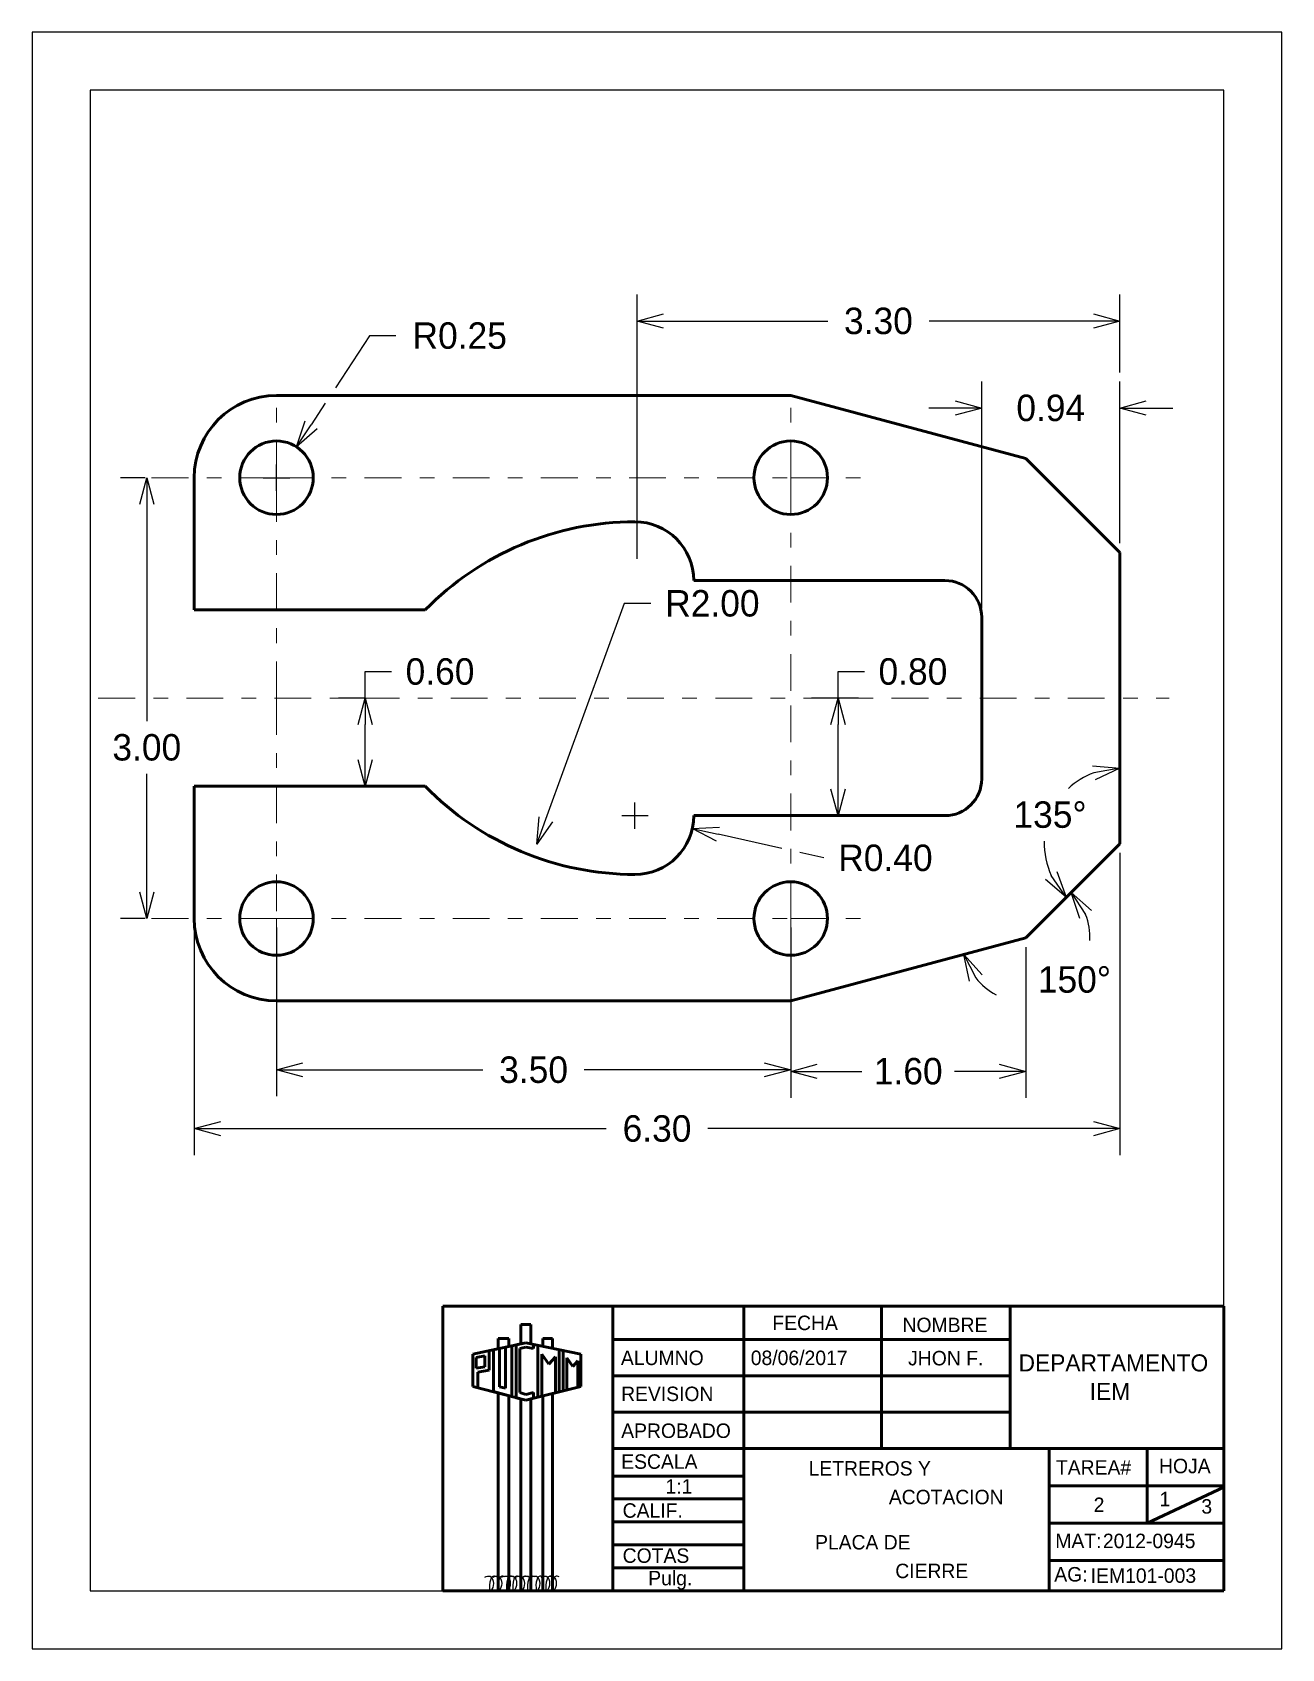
# Model space of a CAD drawing. Header units: inches. Extents: x 5.1 to 37.3, y 10.5 to 21.5.
# Drawn here: x 5.12 to 13.62, y 10.55 to 21.55 of the extents above; entities that cross this region are included whole.
import ezdxf

# ---------------------------------------------------------------- set-up
doc = ezdxf.new("R2010")
doc.units = ezdxf.units.IN
doc.header["$MEASUREMENT"] = 0
doc.linetypes.add('DASHDOT2', pattern=[0.5, 0.25, -0.125, 0, -0.125])
for name, color, linetype, lineweight in [('continua', 7, 'Continuous', 50), ('Eje', 3, 'DASHDOT2', 18), ('Perfil visible', 7, 'Continuous', 50)]:
    doc.layers.add(name, color=color, linetype=linetype, lineweight=lineweight)
doc.dimstyles.get("Standard").update_dxf_attribs({"dimtxt": 0.18, "dimasz": 0.18, "dimexe": 0.18, "dimexo": 0.0625, "dimgap": 0.09, "dimtad": 0, "dimtih": 1, "dimtoh": 1, "dimzin": 0, "dimdsep": 46, "dimtxsty": 'Standard', "dimblk": 'OPEN30', "dimcen": 0.09, "dimclrt": 256, "dimadec": 0, "dimazin": 0, "dimtfac": 1, "dimtofl": 0, "dimtmove": 0, "dimatfit": 3, "dimldrblk": 'OPEN30', "dimfxl": 1, "dimtolj": 1, "dimtzin": 0, "dimarcsym": 0})

# ---------------------------------------------------------------- blocks, each defined once
blk = doc.blocks.new('_Open30')
at = {"color": 0, "linetype": 'ByBlock', "lineweight": -2}
for p, q in [((-1, 0.268), (0, 0)), ((0, 0), (-1, -0.268)), ((0, 0), (-1, 0))]:
    blk.add_line(p, q, dxfattribs=at)
blk = doc.blocks.new('*D28')
at = {"layer": 'Defpoints', "color": 0, "transparency": 16777216}
for p in [(6.782, 15.517), (10.282, 15.517), (10.282, 14.487)]:
    blk.add_point(p, dxfattribs=at)
at = {"layer": 'Perfil visible', "color": 0, "lineweight": -2, "transparency": 16777216}
for p, q in [((6.782, 15.455), (6.782, 14.307)), ((10.282, 15.455), (10.282, 14.307)), ((6.962, 14.487), (8.187, 14.487)), ((10.102, 14.487), (8.877, 14.487))]:
    blk.add_line(p, q, dxfattribs=at)
at = {"layer": 'Perfil visible', "color": 0, "lineweight": -2, "transparency": 16777216, "xscale": 0.18, "yscale": 0.18, "zscale": 0.18, "rotation": 180}
blk.add_blockref('_Open30', (6.782, 14.487), dxfattribs=at)
at = {"layer": 'Perfil visible', "color": 0, "lineweight": -2, "transparency": 16777216, "xscale": 0.18, "yscale": 0.18, "zscale": 0.18}
blk.add_blockref('_Open30', (10.282, 14.487), dxfattribs=at)
at = {"layer": 'Perfil visible', "transparency": 16777216, "insert": (8.532, 14.487), "char_height": 0.18, "attachment_point": 5}
blk.add_mtext('\\A1;3.50', dxfattribs=at)
blk = doc.blocks.new('*D29')
at = {"layer": 'Defpoints', "color": 0, "transparency": 16777216}
for p in [(11.882, 15.386), (10.282, 14.957), (10.282, 14.477)]:
    blk.add_point(p, dxfattribs=at)
at = {"layer": 'Perfil visible', "color": 0, "lineweight": -2, "transparency": 16777216}
for p, q in [((11.882, 15.323), (11.882, 14.297)), ((10.282, 14.895), (10.282, 14.297)), ((10.462, 14.477), (10.767, 14.477)), ((11.702, 14.477), (11.397, 14.477))]:
    blk.add_line(p, q, dxfattribs=at)
at = {"layer": 'Perfil visible', "color": 0, "lineweight": -2, "transparency": 16777216, "xscale": 0.18, "yscale": 0.18, "zscale": 0.18, "rotation": 180}
blk.add_blockref('_Open30', (10.282, 14.477), dxfattribs=at)
at = {"layer": 'Perfil visible', "color": 0, "lineweight": -2, "transparency": 16777216, "xscale": 0.18, "yscale": 0.18, "zscale": 0.18}
blk.add_blockref('_Open30', (11.882, 14.477), dxfattribs=at)
at = {"layer": 'Perfil visible', "transparency": 16777216, "insert": (11.082, 14.477), "char_height": 0.18, "attachment_point": 5}
blk.add_mtext('\\A1;1.60', dxfattribs=at)
blk = doc.blocks.new('*D30')
at = {"layer": 'Defpoints', "color": 0, "transparency": 16777216}
for p in [(12.522, 16.026), (6.222, 15.517), (12.522, 14.087)]:
    blk.add_point(p, dxfattribs=at)
at = {"layer": 'Perfil visible', "color": 0, "lineweight": -2, "transparency": 16777216}
for p, q in [((12.522, 15.963), (12.522, 13.907)), ((6.222, 15.455), (6.222, 13.907)), ((6.402, 14.087), (9.027, 14.087)), ((12.342, 14.087), (9.717, 14.087))]:
    blk.add_line(p, q, dxfattribs=at)
at = {"layer": 'Perfil visible', "color": 0, "lineweight": -2, "transparency": 16777216, "xscale": 0.18, "yscale": 0.18, "zscale": 0.18, "rotation": 180}
blk.add_blockref('_Open30', (6.222, 14.087), dxfattribs=at)
at = {"layer": 'Perfil visible', "color": 0, "lineweight": -2, "transparency": 16777216, "xscale": 0.18, "yscale": 0.18, "zscale": 0.18}
blk.add_blockref('_Open30', (12.522, 14.087), dxfattribs=at)
at = {"layer": 'Perfil visible', "transparency": 16777216, "insert": (9.372, 14.087), "char_height": 0.18, "attachment_point": 5}
blk.add_mtext('\\A1;6.30', dxfattribs=at)
blk = doc.blocks.new('*D31')
at = {"layer": 'Defpoints', "color": 0, "transparency": 16777216}
for p in [(12.522, 17.017), (12.158, 16.389), (12.522, 16.026), (12.522, 16.026), (11.882, 15.386)]:
    blk.add_point(p, dxfattribs=at)
at = {"layer": 'Perfil visible', "color": 0, "lineweight": -2, "transparency": 16777216}
for start, end in [(110.1663, 132.8751), (178.1359, 204.8337)]:
    blk.add_arc((12.522, 16.026), 0.514, start, end, dxfattribs=at)
at = {"layer": 'Perfil visible', "color": 0, "lineweight": -2, "transparency": 16777216, "xscale": 0.18, "yscale": 0.18, "zscale": 0.18}
for p, rotation in [((12.522, 16.54), 10.08316540427258), ((12.158, 15.662), 304.9168345957274)]:
    blk.add_blockref('_Open30', p, dxfattribs=dict(at, rotation=rotation))
at = {"layer": 'Perfil visible', "transparency": 16777216, "insert": (12.047, 16.223), "char_height": 0.18, "attachment_point": 5}
blk.add_mtext('\\A1;135°', dxfattribs=at)
blk = doc.blocks.new('*D32')
at = {"layer": 'Defpoints', "color": 0, "transparency": 16777216}
for p in [(9.222, 16.217), (9.612, 16.13)]:
    blk.add_point(p, dxfattribs=at)
at = {"layer": 'Perfil visible', "color": 0, "lineweight": -2, "transparency": 16777216}
for p, q in [((9.222, 16.127), (9.222, 16.307)), ((9.132, 16.217), (9.312, 16.217)), ((10.221, 15.993), (9.788, 16.09)), ((10.507, 15.929), (10.343, 15.966))]:
    blk.add_line(p, q, dxfattribs=at)
at = {"layer": 'Perfil visible', "color": 0, "lineweight": -2, "transparency": 16777216, "xscale": 0.18, "yscale": 0.18, "zscale": 0.18, "rotation": 167.3693240888637}
blk.add_blockref('_Open30', (9.612, 16.13), dxfattribs=at)
at = {"layer": 'Perfil visible', "transparency": 16777216, "insert": (10.927, 15.929), "char_height": 0.18, "attachment_point": 5}
blk.add_mtext('\\A1;R0.40', dxfattribs=at)
blk = doc.blocks.new('*D35')
at = {"layer": 'Defpoints', "color": 0, "transparency": 16777216}
for p in [(9.237, 17.902), (8.553, 16.023)]:
    blk.add_point(p, dxfattribs=at)
at = {"layer": 'Perfil visible', "color": 0, "lineweight": -2, "transparency": 16777216}
for p, q in [((9.149, 17.661), (8.614, 16.192)), ((9.329, 17.661), (9.149, 17.661))]:
    blk.add_line(p, q, dxfattribs=at)
at = {"layer": 'Perfil visible', "color": 0, "lineweight": -2, "transparency": 16777216, "xscale": 0.18, "yscale": 0.18, "zscale": 0.18, "rotation": 250}
blk.add_blockref('_Open30', (8.553, 16.023), dxfattribs=at)
at = {"layer": 'Perfil visible', "transparency": 16777216, "insert": (9.749, 17.661), "char_height": 0.18, "attachment_point": 5}
blk.add_mtext('\\A1;R2.00', dxfattribs=at)
blk = doc.blocks.new('*D36')
at = {"layer": 'Defpoints', "color": 0, "transparency": 16777216}
for p in [(7.385, 17.017), (7.444, 17.017), (7.444, 16.417)]:
    blk.add_point(p, dxfattribs=at)
at = {"layer": 'Perfil visible', "color": 0, "lineweight": -2, "transparency": 16777216}
for p, q in [((7.385, 17.017), (7.385, 17.197)), ((7.385, 17.197), (7.565, 17.197)), ((7.382, 17.017), (7.205, 17.017)), ((7.385, 16.597), (7.385, 16.837)), ((7.382, 16.417), (7.205, 16.417))]:
    blk.add_line(p, q, dxfattribs=at)
at = {"layer": 'Perfil visible', "color": 0, "lineweight": -2, "transparency": 16777216, "xscale": 0.18, "yscale": 0.18, "zscale": 0.18}
for p, rotation in [((7.385, 17.017), 90), ((7.385, 16.417), 270)]:
    blk.add_blockref('_Open30', p, dxfattribs=dict(at, rotation=rotation))
at = {"layer": 'Perfil visible', "transparency": 16777216, "insert": (7.895, 17.197), "char_height": 0.18, "attachment_point": 5}
blk.add_mtext('\\A1;0.60', dxfattribs=at)
blk = doc.blocks.new('*D37')
at = {"layer": 'Defpoints', "color": 0, "transparency": 16777216}
for p in [(5.899, 18.517), (5.949, 18.517), (5.949, 15.517)]:
    blk.add_point(p, dxfattribs=at)
at = {"layer": 'Perfil visible', "color": 0, "lineweight": -2, "transparency": 16777216}
for p, q in [((5.887, 18.517), (5.719, 18.517)), ((5.899, 18.337), (5.899, 16.861)), ((5.899, 15.697), (5.899, 16.501)), ((5.887, 15.517), (5.719, 15.517))]:
    blk.add_line(p, q, dxfattribs=at)
at = {"layer": 'Perfil visible', "color": 0, "lineweight": -2, "transparency": 16777216, "xscale": 0.18, "yscale": 0.18, "zscale": 0.18}
for p, rotation in [((5.899, 18.517), 90), ((5.899, 15.517), 270)]:
    blk.add_blockref('_Open30', p, dxfattribs=dict(at, rotation=rotation))
at = {"layer": 'Perfil visible', "transparency": 16777216, "insert": (5.899, 16.681), "char_height": 0.18, "attachment_point": 5}
blk.add_mtext('\\A1;3.00', dxfattribs=at)
blk = doc.blocks.new('*D38')
at = {"layer": 'Defpoints', "color": 0, "transparency": 16777216}
for p in [(12.522, 16.026), (11.524, 15.637), (11.882, 15.386), (11.882, 15.386), (10.282, 14.957)]:
    blk.add_point(p, dxfattribs=at)
at = {"layer": 'Perfil visible', "color": 0, "lineweight": -2, "transparency": 16777216}
for start, end in [(357.482, 21.241), (218.759, 242.518)]:
    blk.add_arc((11.882, 15.386), 0.437, start, end, dxfattribs=at)
at = {"layer": 'Perfil visible', "color": 0, "lineweight": -2, "transparency": 16777216, "xscale": 0.18, "yscale": 0.18, "zscale": 0.18}
for p, rotation in [((12.191, 15.695), 123.120499516129), ((11.46, 15.273), 116.8795004838709)]:
    blk.add_blockref('_Open30', p, dxfattribs=dict(at, rotation=rotation))
at = {"layer": 'Perfil visible', "transparency": 16777216, "insert": (12.213, 15.101), "char_height": 0.18, "attachment_point": 5}
blk.add_mtext('\\A1;150°', dxfattribs=at)
blk = doc.blocks.new('*D39')
at = {"layer": 'Defpoints', "color": 0, "transparency": 16777216}
for p in [(10.604, 17.017), (10.807, 17.017), (10.807, 16.217)]:
    blk.add_point(p, dxfattribs=at)
at = {"layer": 'Perfil visible', "color": 0, "lineweight": -2, "transparency": 16777216}
for p, q in [((10.604, 17.017), (10.604, 17.197)), ((10.604, 17.197), (10.784, 17.197)), ((10.744, 17.017), (10.424, 17.017)), ((10.604, 16.397), (10.604, 16.837)), ((10.744, 16.217), (10.424, 16.217))]:
    blk.add_line(p, q, dxfattribs=at)
at = {"layer": 'Perfil visible', "color": 0, "lineweight": -2, "transparency": 16777216, "xscale": 0.18, "yscale": 0.18, "zscale": 0.18}
for p, rotation in [((10.604, 17.017), 90), ((10.604, 16.217), 270)]:
    blk.add_blockref('_Open30', p, dxfattribs=dict(at, rotation=rotation))
at = {"layer": 'Perfil visible', "transparency": 16777216, "insert": (11.114, 17.197), "char_height": 0.18, "attachment_point": 5}
blk.add_mtext('\\A1;0.80', dxfattribs=at)
blk = doc.blocks.new('*D40')
at = {"layer": 'Defpoints', "color": 0, "transparency": 16777216}
for p in [(6.919, 18.726), (6.782, 18.517)]:
    blk.add_point(p, dxfattribs=at)
at = {"layer": 'Perfil visible', "color": 0, "lineweight": -2, "transparency": 16777216}
for p, q in [((7.414, 19.483), (7.183, 19.129)), ((7.594, 19.483), (7.414, 19.483)), ((7.114, 19.025), (7.017, 18.877)), ((6.782, 18.427), (6.782, 18.607)), ((6.692, 18.517), (6.872, 18.517))]:
    blk.add_line(p, q, dxfattribs=at)
at = {"layer": 'Perfil visible', "color": 0, "lineweight": -2, "transparency": 16777216, "xscale": 0.18, "yscale": 0.18, "zscale": 0.18, "rotation": 236.7900454487882}
blk.add_blockref('_Open30', (6.919, 18.726), dxfattribs=at)
at = {"layer": 'Perfil visible', "transparency": 16777216, "insert": (8.029, 19.483), "char_height": 0.18, "attachment_point": 5}
blk.add_mtext('\\A1;R0.25', dxfattribs=at)
blk = doc.blocks.new('*D41')
at = {"layer": 'Defpoints', "color": 0, "transparency": 16777216}
for p in [(12.522, 18.991), (12.522, 18.008), (11.582, 17.567)]:
    blk.add_point(p, dxfattribs=at)
at = {"layer": 'Perfil visible', "color": 0, "lineweight": -2, "transparency": 16777216}
for p, q in [((11.582, 17.63), (11.582, 19.171)), ((12.522, 18.071), (12.522, 19.171)), ((11.402, 18.991), (11.222, 18.991)), ((12.702, 18.991), (12.882, 18.991))]:
    blk.add_line(p, q, dxfattribs=at)
at = {"layer": 'Perfil visible', "color": 0, "lineweight": -2, "transparency": 16777216, "xscale": 0.18, "yscale": 0.18, "zscale": 0.18}
blk.add_blockref('_Open30', (11.582, 18.991), dxfattribs=at)
at = {"layer": 'Perfil visible', "color": 0, "lineweight": -2, "transparency": 16777216, "xscale": 0.18, "yscale": 0.18, "zscale": 0.18, "rotation": 180}
blk.add_blockref('_Open30', (12.522, 18.991), dxfattribs=at)
at = {"layer": 'Perfil visible', "transparency": 16777216, "insert": (12.052, 18.991), "char_height": 0.18, "attachment_point": 5}
blk.add_mtext('\\A1;0.94', dxfattribs=at)
blk = doc.blocks.new('*D42')
at = {"layer": 'Defpoints', "color": 0, "transparency": 16777216}
for p in [(12.522, 19.583), (12.522, 19.171), (9.237, 17.902)]:
    blk.add_point(p, dxfattribs=at)
at = {"layer": 'Perfil visible', "color": 0, "lineweight": -2, "transparency": 16777216}
for p, q in [((9.237, 17.965), (9.237, 19.763)), ((12.522, 19.234), (12.522, 19.763)), ((9.417, 19.583), (10.534, 19.583)), ((12.342, 19.583), (11.224, 19.583))]:
    blk.add_line(p, q, dxfattribs=at)
at = {"layer": 'Perfil visible', "color": 0, "lineweight": -2, "transparency": 16777216, "xscale": 0.18, "yscale": 0.18, "zscale": 0.18, "rotation": 180}
blk.add_blockref('_Open30', (9.237, 19.583), dxfattribs=at)
at = {"layer": 'Perfil visible', "color": 0, "lineweight": -2, "transparency": 16777216, "xscale": 0.18, "yscale": 0.18, "zscale": 0.18}
blk.add_blockref('_Open30', (12.522, 19.583), dxfattribs=at)
at = {"layer": 'Perfil visible', "transparency": 16777216, "insert": (10.879, 19.583), "char_height": 0.18, "attachment_point": 5}
blk.add_mtext('\\A1;3.30', dxfattribs=at)

msp = doc.modelspace()

# ---------------------------------------------------------------- linework, layer by layer
for points in [[(5.12, 10.548), (13.624, 10.548), (13.624, 21.548), (5.12, 21.548)], [(5.514, 10.942), (13.23, 10.942), (13.23, 21.154), (5.514, 21.154)]]:
    msp.add_lwpolyline(points, close=True)
for points in [[(8.2, 11.035), (8.236, 11.041), (8.259, 10.991), (8.243, 10.942)], [(8.28, 11.038), (8.255, 11.04), (8.241, 11.021), (8.234, 10.942)], [(8.256, 11.035), (8.292, 11.041), (8.315, 10.991), (8.299, 10.942)], [(8.336, 11.038), (8.311, 11.04), (8.297, 11.021), (8.291, 10.942)], [(8.314, 11.035), (8.35, 11.041), (8.373, 10.991), (8.357, 10.942)], [(8.394, 11.038), (8.369, 11.04), (8.355, 11.021), (8.348, 10.942)], [(8.357, 11.035), (8.393, 11.041), (8.416, 10.991), (8.4, 10.942)], [(8.437, 11.038), (8.411, 11.04), (8.398, 11.021), (8.391, 10.942)], [(8.411, 11.035), (8.447, 11.041), (8.47, 10.991), (8.454, 10.942)], [(8.491, 11.038), (8.466, 11.04), (8.452, 11.021), (8.445, 10.942)], [(8.458, 11.035), (8.494, 11.041), (8.517, 10.991), (8.501, 10.942)], [(8.538, 11.038), (8.513, 11.04), (8.499, 11.021), (8.492, 10.942)], [(8.515, 11.035), (8.551, 11.041), (8.574, 10.991), (8.558, 10.942)], [(8.595, 11.038), (8.57, 11.04), (8.556, 11.021), (8.55, 10.942)], [(8.583, 11.035), (8.618, 11.041), (8.641, 10.991), (8.625, 10.942)], [(8.663, 11.038), (8.637, 11.04), (8.624, 11.021), (8.617, 10.942)], [(8.627, 11.035), (8.663, 11.041), (8.686, 10.991), (8.67, 10.942)], [(8.707, 11.038), (8.681, 11.04), (8.668, 11.021), (8.661, 10.942)]]:
    msp.add_spline(points, degree=3)
at = {"layer": 'continua'}
for p, q in [((7.915, 10.942), (7.915, 12.88)), ((7.915, 12.88), (13.23, 12.88)), ((7.915, 12.88), (7.915, 12.646)), ((7.915, 12.88), (9.072, 12.88)), ((7.915, 10.942), (7.915, 12.88)), ((7.915, 12.88), (13.23, 12.88)), ((7.915, 12.88), (7.915, 12.646)), ((7.915, 12.88), (9.072, 12.88)), ((9.072, 12.88), (9.072, 10.942)), ((9.072, 12.88), (9.963, 12.88)), ((9.072, 12.88), (9.072, 11.911)), ((9.072, 12.88), (9.072, 12.333)), ((9.072, 12.88), (9.072, 10.942)), ((9.072, 12.88), (9.963, 12.88)), ((9.072, 12.88), (9.072, 11.911)), ((9.072, 12.88), (9.072, 12.333)), ((9.963, 12.88), (9.963, 10.942)), ((9.963, 12.88), (10.901, 12.88)), ((9.963, 12.88), (9.963, 10.942)), ((9.963, 12.88), (10.901, 12.88)), ((10.901, 12.88), (10.901, 11.911)), ((10.901, 12.88), (11.776, 12.88)), ((10.901, 12.88), (10.901, 11.911)), ((10.901, 12.88), (11.776, 12.88)), ((11.776, 12.88), (11.776, 11.911)), ((11.776, 12.88), (11.776, 11.911)), ((13.23, 12.88), (13.23, 10.942)), ((13.23, 12.88), (13.23, 10.942)), ((8.291, 12.589), (8.291, 12.658)), ((8.291, 12.658), (8.364, 12.658)), ((8.291, 12.589), (8.291, 12.658)), ((8.291, 12.658), (8.364, 12.658)), ((8.364, 12.658), (8.364, 12.605)), ((8.364, 12.658), (8.364, 12.605)), ((8.445, 12.623), (8.445, 12.755)), ((8.445, 12.755), (8.512, 12.755)), ((8.445, 12.623), (8.445, 12.755)), ((8.445, 12.755), (8.512, 12.755)), ((8.512, 12.755), (8.512, 12.623)), ((8.512, 12.755), (8.512, 12.623)), ((8.594, 12.606), (8.594, 12.658)), ((8.594, 12.658), (8.661, 12.658)), ((8.594, 12.606), (8.594, 12.658)), ((8.594, 12.658), (8.661, 12.658)), ((8.661, 12.658), (8.661, 12.592)), ((8.661, 12.658), (8.661, 12.592)), ((9.072, 12.652), (11.776, 12.652)), ((9.072, 12.652), (11.776, 12.652)), ((8.479, 12.63), (8.119, 12.552)), ((8.479, 12.63), (8.119, 12.552)), ((8.119, 12.333), (8.119, 12.552)), ((8.119, 12.333), (8.119, 12.552)), ((8.2, 12.541), (8.142, 12.529)), ((8.2, 12.541), (8.142, 12.529)), ((8.2, 12.541), (8.2, 12.466)), ((8.2, 12.541), (8.2, 12.466)), ((8.229, 12.576), (8.229, 12.443)), ((8.229, 12.576), (8.229, 12.443)), ((8.258, 12.582), (8.299, 12.591)), ((8.258, 12.582), (8.299, 12.591)), ((8.258, 12.576), (8.258, 12.582)), ((8.258, 12.582), (8.258, 12.297)), ((8.258, 12.298), (8.258, 12.582)), ((8.258, 12.576), (8.258, 12.582)), ((8.258, 12.582), (8.258, 12.297)), ((8.258, 12.298), (8.258, 12.582)), ((8.299, 12.591), (8.299, 12.331)), ((8.299, 12.591), (8.299, 12.331)), ((8.34, 12.6), (8.384, 12.609)), ((8.34, 12.6), (8.384, 12.609)), ((8.34, 12.32), (8.34, 12.6)), ((8.34, 12.32), (8.34, 12.6)), ((8.479, 12.63), (8.384, 12.609)), ((8.479, 12.63), (8.384, 12.609)), ((8.384, 12.609), (8.384, 12.264)), ((8.384, 12.609), (8.384, 12.264)), ((8.431, 12.62), (8.413, 12.615)), ((8.431, 12.62), (8.413, 12.615)), ((8.413, 12.615), (8.413, 12.256)), ((8.413, 12.615), (8.413, 12.256)), ((8.439, 12.59), (8.479, 12.601)), ((8.479, 12.601), (8.439, 12.59)), ((8.439, 12.59), (8.479, 12.601)), ((8.479, 12.601), (8.439, 12.59)), ((8.439, 12.501), (8.439, 12.59)), ((8.439, 12.501), (8.439, 12.59)), ((8.853, 12.552), (8.479, 12.63)), ((8.853, 12.552), (8.479, 12.63)), ((8.479, 12.601), (8.532, 12.59)), ((8.479, 12.601), (8.532, 12.59)), ((8.532, 12.59), (8.532, 12.619)), ((8.532, 12.59), (8.532, 12.619)), ((8.561, 12.613), (8.561, 12.26)), ((8.561, 12.613), (8.561, 12.26)), ((8.587, 12.266), (8.587, 12.553)), ((8.587, 12.553), (8.635, 12.484)), ((8.587, 12.266), (8.587, 12.553)), ((8.587, 12.553), (8.635, 12.484)), ((8.707, 12.296), (8.707, 12.582)), ((8.707, 12.296), (8.707, 12.582)), ((8.734, 12.577), (8.734, 12.303)), ((8.734, 12.577), (8.734, 12.303)), ((8.853, 12.333), (8.853, 12.552)), ((8.853, 12.333), (8.853, 12.552)), ((8.142, 12.456), (8.142, 12.529)), ((8.142, 12.456), (8.142, 12.529)), ((8.2, 12.466), (8.142, 12.456)), ((8.2, 12.466), (8.142, 12.456)), ((8.229, 12.443), (8.153, 12.43)), ((8.229, 12.443), (8.153, 12.43)), ((8.229, 12.443), (8.229, 12.471)), ((8.229, 12.443), (8.229, 12.471)), ((8.439, 12.291), (8.439, 12.501)), ((8.439, 12.291), (8.439, 12.501)), ((8.635, 12.484), (8.681, 12.535)), ((8.635, 12.484), (8.681, 12.535)), ((8.681, 12.535), (8.681, 12.29)), ((8.681, 12.535), (8.681, 12.29)), ((8.758, 12.309), (8.758, 12.527)), ((8.758, 12.527), (8.8, 12.468)), ((8.758, 12.309), (8.758, 12.527)), ((8.758, 12.527), (8.8, 12.468)), ((8.8, 12.468), (8.833, 12.507)), ((8.8, 12.468), (8.833, 12.507)), ((8.833, 12.328), (8.833, 12.507)), ((8.833, 12.328), (8.833, 12.507)), ((8.479, 12.239), (8.119, 12.333)), ((8.479, 12.239), (8.119, 12.333)), ((8.153, 12.43), (8.153, 12.324)), ((8.153, 12.43), (8.153, 12.324)), ((8.299, 12.331), (8.34, 12.32)), ((8.299, 12.331), (8.34, 12.32)), ((8.853, 12.333), (8.479, 12.239)), ((8.853, 12.333), (8.479, 12.239)), ((9.072, 12.405), (11.776, 12.405)), ((9.072, 12.405), (11.776, 12.405)), ((8.384, 12.264), (8.258, 12.298)), ((8.384, 12.264), (8.258, 12.298)), ((8.291, 10.942), (8.291, 12.288)), ((8.291, 10.942), (8.291, 12.288)), ((8.364, 12.269), (8.364, 10.942)), ((8.364, 12.269), (8.364, 10.942)), ((8.413, 12.256), (8.479, 12.239)), ((8.413, 12.256), (8.479, 12.239)), ((8.479, 12.277), (8.439, 12.291)), ((8.479, 12.277), (8.439, 12.291)), ((8.445, 10.942), (8.445, 12.248)), ((8.445, 10.942), (8.445, 12.248)), ((8.532, 12.291), (8.479, 12.277)), ((8.532, 12.291), (8.479, 12.277)), ((8.479, 12.239), (8.532, 12.253)), ((8.479, 12.239), (8.532, 12.253)), ((8.512, 12.248), (8.512, 10.942)), ((8.512, 12.248), (8.512, 10.942)), ((8.532, 12.253), (8.532, 12.291)), ((8.532, 12.253), (8.532, 12.291)), ((8.594, 10.942), (8.594, 12.268)), ((8.594, 10.942), (8.594, 12.268)), ((8.661, 12.285), (8.661, 10.942)), ((8.661, 12.285), (8.661, 10.942)), ((9.072, 11.911), (9.072, 12.158)), ((9.072, 12.158), (11.776, 12.158)), ((9.072, 11.911), (9.072, 12.158)), ((9.072, 12.158), (11.776, 12.158)), ((9.072, 11.911), (13.23, 11.911)), ((9.072, 11.911), (13.23, 11.911)), ((12.042, 10.942), (12.042, 11.911)), ((12.042, 11.911), (12.042, 11.648)), ((12.042, 10.942), (12.042, 11.911)), ((12.042, 11.911), (12.042, 11.648)), ((13.23, 11.911), (12.709, 11.911)), ((12.709, 11.911), (12.709, 11.402)), ((13.23, 11.911), (12.709, 11.911)), ((12.709, 11.911), (12.709, 11.402)), ((13.23, 11.911), (12.863, 11.911)), ((13.23, 11.911), (12.863, 11.911)), ((9.963, 11.723), (9.072, 11.723)), ((9.963, 11.723), (9.072, 11.723)), ((9.963, 11.567), (9.072, 11.567)), ((9.963, 11.567), (9.072, 11.567)), ((12.044, 11.656), (13.23, 11.656)), ((12.044, 11.656), (13.23, 11.656)), ((12.709, 11.402), (13.23, 11.648)), ((12.709, 11.402), (13.23, 11.648)), ((13.23, 11.656), (13.23, 11.402)), ((13.23, 11.656), (13.23, 11.402)), ((13.23, 11.648), (13.23, 11.385)), ((13.23, 11.648), (13.23, 11.385)), ((13.23, 11.648), (13.23, 11.385)), ((13.23, 11.648), (13.23, 11.385)), ((9.963, 11.411), (9.072, 11.411)), ((9.963, 11.411), (9.072, 11.411)), ((13.23, 11.402), (12.042, 11.402)), ((13.23, 11.402), (12.042, 11.402)), ((12.042, 11.385), (12.042, 11.122)), ((12.042, 11.385), (12.042, 11.122)), ((9.963, 11.254), (9.072, 11.254)), ((9.963, 11.254), (9.072, 11.254)), ((12.04, 11.147), (13.23, 11.147)), ((12.04, 11.147), (13.23, 11.147)), ((9.963, 11.098), (9.072, 11.098)), ((9.963, 11.098), (9.072, 11.098)), ((9.963, 10.942), (9.963, 11.098)), ((9.963, 10.942), (9.963, 11.098)), ((7.915, 10.942), (13.23, 10.942)), ((7.915, 10.942), (8.291, 10.942)), ((7.915, 10.942), (8.291, 10.942)), ((7.915, 10.942), (13.23, 10.942)), ((7.915, 10.942), (8.291, 10.942)), ((7.915, 10.942), (8.291, 10.942)), ((13.23, 10.942), (12.042, 10.942)), ((13.23, 10.942), (12.042, 10.942)), ((13.23, 10.942), (12.042, 10.942)), ((13.23, 10.942), (12.042, 10.942))]:
    msp.add_line(p, q, dxfattribs=at)
at = {"layer": 'Eje'}
for p, q in [((6.782, 18.517), (6.782, 19.097)), ((10.282, 18.517), (10.282, 19.097)), ((6.782, 18.517), (5.824, 18.517)), ((6.782, 18.517), (10.282, 18.517)), ((6.782, 17.017), (6.782, 18.517)), ((10.282, 18.517), (10.282, 17.017)), ((10.282, 18.517), (10.862, 18.517)), ((5.569, 17.017), (12.858, 17.017)), ((6.782, 17.017), (6.782, 15.517)), ((10.282, 15.517), (10.282, 17.017)), ((6.782, 15.517), (5.828, 15.517)), ((6.782, 15.517), (10.282, 15.517)), ((6.782, 15.517), (6.782, 14.937)), ((10.282, 15.517), (10.282, 14.937)), ((10.282, 15.517), (10.862, 15.517))]:
    msp.add_line(p, q, dxfattribs=at)
at = {"layer": 'Perfil visible'}
for p, q in [((6.782, 19.077), (10.282, 19.077)), ((10.282, 19.077), (11.882, 18.648)), ((11.882, 18.648), (12.522, 18.008)), ((6.222, 18.517), (6.222, 17.617)), ((12.522, 18.008), (12.522, 17.017)), ((11.332, 17.817), (9.622, 17.817)), ((10.282, 17.817), (11.332, 17.817)), ((6.782, 17.617), (6.222, 17.617)), ((6.782, 17.617), (7.794, 17.617)), ((11.582, 17.017), (11.582, 17.567)), ((11.582, 17.017), (11.582, 16.467)), ((12.522, 16.026), (12.522, 17.017)), ((6.222, 15.517), (6.222, 16.417)), ((6.782, 16.417), (6.222, 16.417)), ((6.782, 16.417), (7.794, 16.417)), ((11.332, 16.217), (9.622, 16.217)), ((10.282, 16.217), (11.332, 16.217)), ((11.882, 15.386), (12.522, 16.026)), ((10.282, 14.957), (11.882, 15.386)), ((6.782, 14.957), (10.282, 14.957))]:
    msp.add_line(p, q, dxfattribs=at)
for centre in [(6.782, 18.517), (10.282, 18.517), (6.782, 15.517), (10.282, 15.517)]:
    msp.add_circle(centre, 0.25, dxfattribs=at)
for centre, radius, start, end in [((6.782, 18.517), 0.56, 90, 180), ((9.222, 16.217), 2, 90, 135.573), ((9.222, 17.817), 0.4, 0, 90), ((11.332, 17.567), 0.25, 360, 90), ((9.222, 17.817), 2, 224.427, 270), ((11.332, 16.467), 0.25, 270, 0), ((9.222, 16.217), 0.4, 270, 0), ((6.782, 15.517), 0.56, 180, 270)]:
    msp.add_arc(centre, radius, start, end, dxfattribs=at)

# ---------------------------------------------------------------- texts
at = {"layer": 'continua'}
for s, height, p in [('FECHA', 0.0985, (10.157, 12.716)), ('NOMBRE', 0.0985, (11.043, 12.702)), ('ALUMNO', 0.0985, (9.126, 12.478)), ('08/06/2017', 0.0985, (10.01, 12.478)), ('JHON F.', 0.0985, (11.081, 12.476)), ('DEPARTAMENTO', 0.11583, (11.833, 12.435)), ('DEPARTAMENTO', 0.11583, (11.833, 12.435)), ('REVISION', 0.0982, (9.128, 12.233)), ('IEM', 0.1158, (12.317, 12.241)), ('IEM', 0.1158, (12.317, 12.241)), ('APROBADO', 0.0985, (9.128, 11.982)), ('ESCALA', 0.0985, (9.128, 11.772)), ('LETREROS Y', 0.0982, (10.404, 11.726)), ('LETREROS Y', 0.0982, (10.404, 11.726)), ('TAREA#', 0.0985, (12.087, 11.732)), ('HOJA', 0.0985, (12.789, 11.742)), ('1:1', 0.0985, (9.43, 11.603)), ('ACOTACION', 0.0982, (10.95, 11.531)), ('ACOTACION', 0.0982, (10.95, 11.531)), ('2', 0.0985, (12.344, 11.478)), ('1', 0.0985, (12.793, 11.517)), ('3', 0.0985, (13.077, 11.467)), ('CALIF.', 0.0985, (9.138, 11.439)), ('MAT:', 0.0985, (12.083, 11.232)), ('2012-0945', 0.0985, (12.407, 11.232)), ('COTAS', 0.0985, (9.138, 11.132)), ('PLACA DE', 0.0982, (10.448, 11.223)), ('PLACA DE', 0.0982, (10.448, 11.223)), ('CIERRE', 0.0982, (10.994, 11.028)), ('CIERRE', 0.0982, (10.994, 11.028)), ('Pulg.', 0.0985, (9.312, 10.979)), ('AG:', 0.0985, (12.076, 11.005)), ('IEM101-003', 0.0985, (12.324, 10.996))]:
    msp.add_text(s, height=height, dxfattribs=at).set_placement(p)

# ---------------------------------------------------------------- dimensions: what is measured, and where the dimension line sits
at = {"layer": 'Perfil visible'}
dim = msp.add_linear_dim(base=(12.522, 19.583), p1=(9.237, 17.902), p2=(12.522, 19.171), text='3.30', dimstyle='Standard', dxfattribs=at)
dim.commit()
dim.dimension.update_dxf_attribs({"geometry": '*D42', "text_midpoint": (10.879, 19.583), "dimtype": 160})
for center, mpoint, picture, middle in [((6.782, 18.517), (6.919, 18.726), '*D40', (8.029, 19.483)), ((9.237, 17.902), (8.553, 16.023), '*D35', (9.749, 17.661)), ((9.222, 16.217), (9.612, 16.13), '*D32', (10.507, 15.929))]:
    dim = msp.add_radius_dim(center=center, mpoint=mpoint, dimstyle='Standard', dxfattribs=at)
    dim.commit()
    dim.dimension.update_dxf_attribs({"geometry": picture, "text_midpoint": middle, "dimtype": 164})
for base, p1, p2, picture, middle in [((12.522, 18.991), (11.582, 17.567), (12.522, 18.008), '*D41', (12.052, 18.991)), ((12.522, 14.087), (6.222, 15.517), (12.522, 16.026), '*D30', (9.372, 14.087)), ((10.282, 14.487), (6.782, 15.517), (10.282, 15.517), '*D28', (8.532, 14.487)), ((10.282, 14.477), (11.882, 15.386), (10.282, 14.957), '*D29', (11.082, 14.477))]:
    dim = msp.add_linear_dim(base=base, p1=p1, p2=p2, dimstyle='Standard', dxfattribs=at)
    dim.commit()
    dim.dimension.update_dxf_attribs({"geometry": picture, "text_midpoint": middle})
dim = msp.add_linear_dim(base=(5.899, 18.517), p1=(5.949, 15.517), p2=(5.949, 18.517), angle=90, dimstyle='Standard', dxfattribs=at)
dim.commit()
dim.dimension.update_dxf_attribs({"geometry": '*D37', "text_midpoint": (5.899, 16.681), "dimtype": 160})
for base, p1, p2, picture, middle in [((7.385, 17.017), (7.444, 16.417), (7.444, 17.017), '*D36', (7.895, 17.197)), ((10.604, 17.017), (10.807, 16.217), (10.807, 17.017), '*D39', (11.114, 17.197))]:
    dim = msp.add_linear_dim(base=base, p1=p1, p2=p2, angle=90, dimstyle='Standard', dxfattribs=at)
    dim.commit()
    dim.dimension.update_dxf_attribs({"geometry": picture, "text_midpoint": middle})
dim = msp.add_angular_dim_2l(base=(12.158, 16.389), line1=((11.882, 15.386), (12.522, 16.026)), line2=((12.522, 16.026), (12.522, 17.017)), dimstyle='Standard', dxfattribs=at)
dim.commit()
dim.dimension.update_dxf_attribs({"geometry": '*D31', "text_midpoint": (12.047, 16.223)})
dim = msp.add_angular_dim_2l(base=(11.524, 15.637), line1=((10.282, 14.957), (11.882, 15.386)), line2=((11.882, 15.386), (12.522, 16.026)), dimstyle='Standard', dxfattribs=at)
dim.commit()
dim.dimension.update_dxf_attribs({"geometry": '*D38', "text_midpoint": (12.213, 15.101), "dimtype": 162})

doc.saveas('drawing.dxf')
